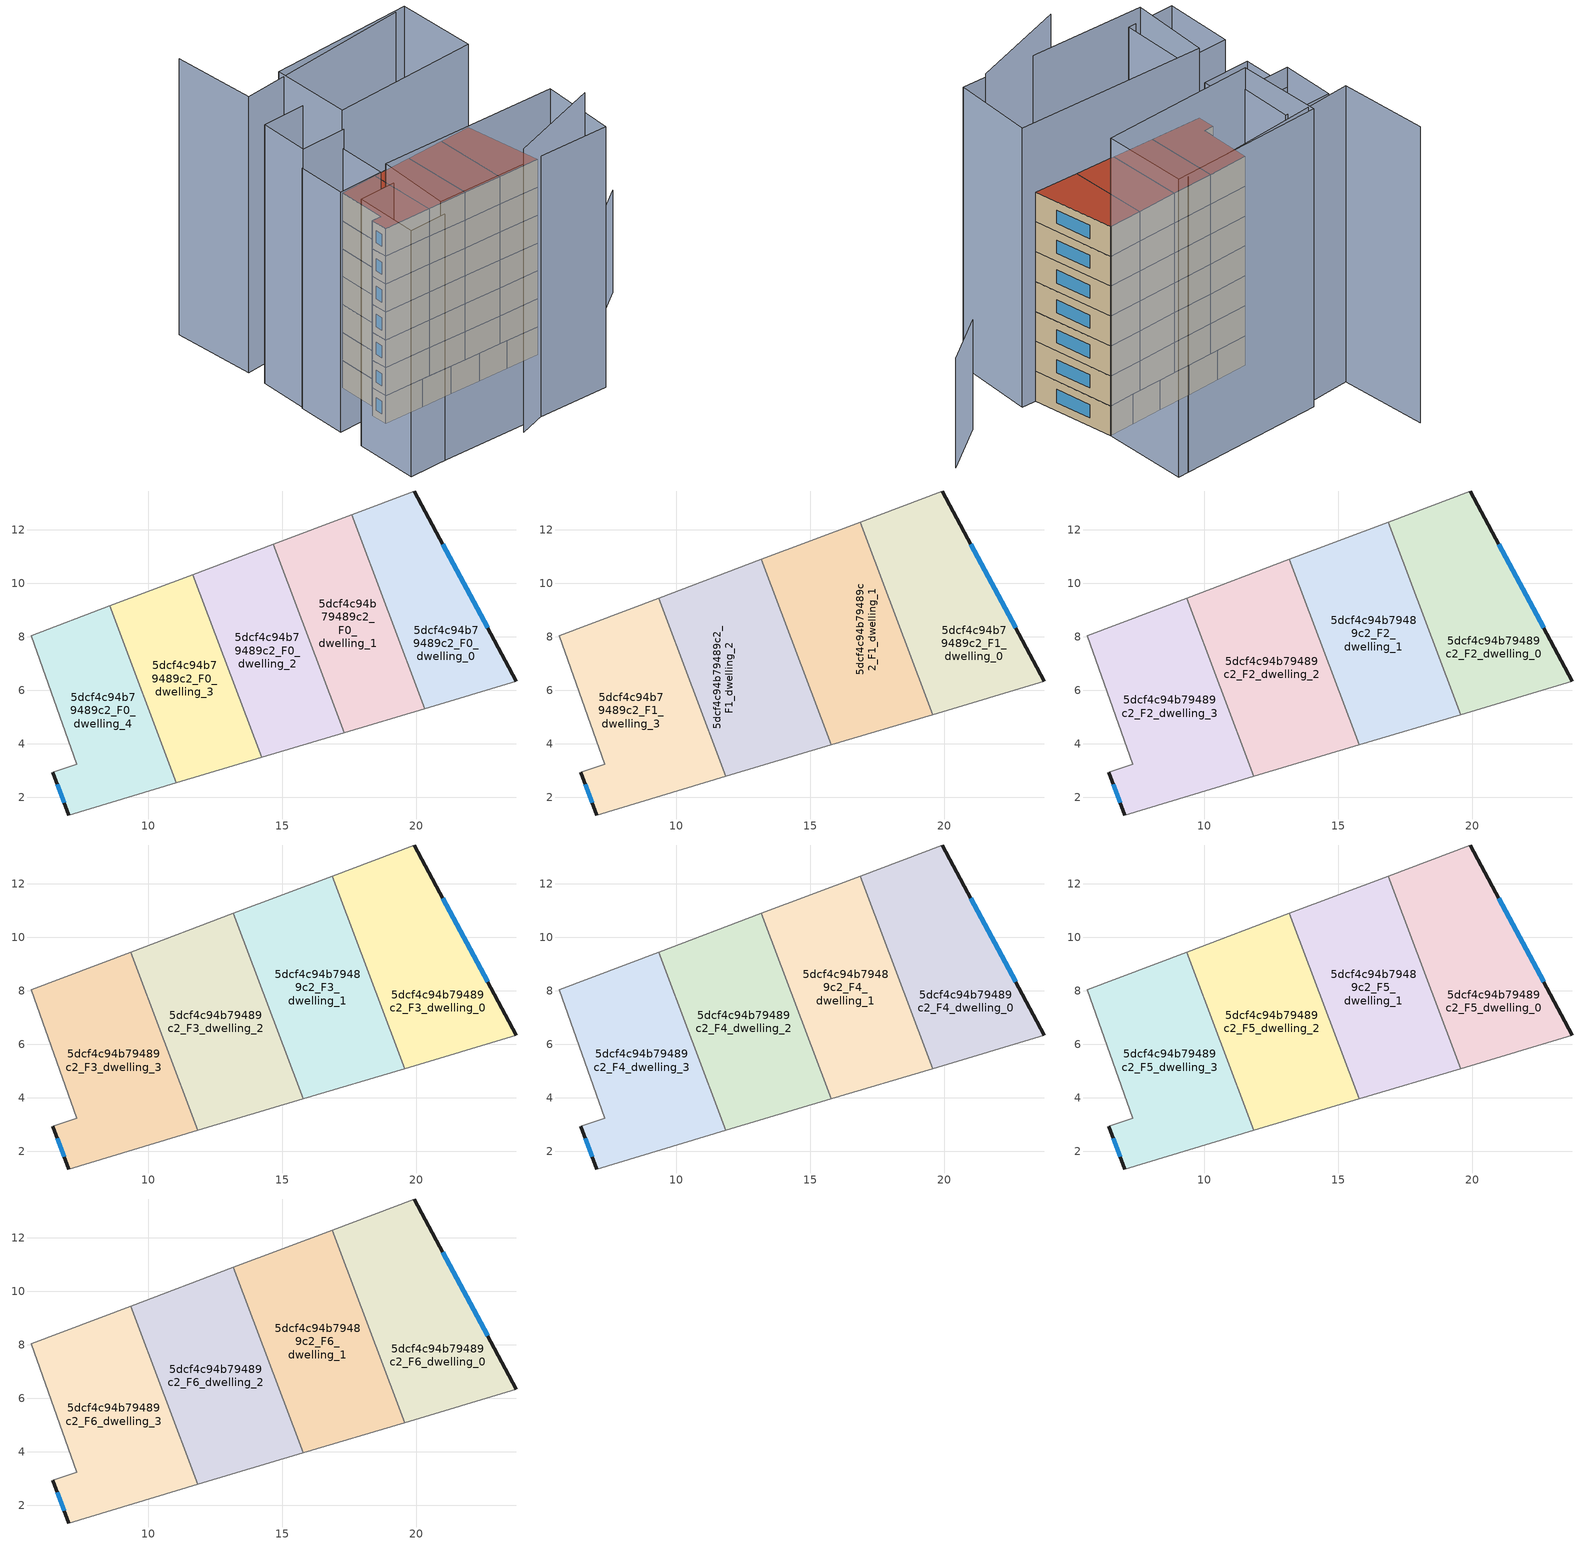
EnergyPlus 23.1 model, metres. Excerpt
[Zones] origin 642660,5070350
5dcf4c94b79489c2_F0_dwelling_0
 floor ground (EU_floor_Construction): 19.94,13.45 23.74,6.34 20.32,5.32 17.59,12.56 z0
 wall outside (EU_wall_Construction): 23.74,6.34 19.94,13.45 z0:3
 wall adiabatic (EU_wall_Construction): 19.94,13.45 17.59,12.56 / 20.32,5.32 23.74,6.34 z0:3
 wall to 5dcf4c94b79489c2_F0_dwelling_1 (EU_wall_Construction): 17.59,12.56 20.32,5.32 z0:3
 window (EU_Window_Construction): 22.67,8.33 21,11.46 z0.84:2.16
5dcf4c94b79489c2_F0_dwelling_1
 floor ground (EU_floor_Construction): 17.59,12.56 20.32,5.32 17.32,4.42 14.67,11.46 z0
 wall adiabatic (EU_wall_Construction): 17.32,4.42 20.32,5.32 / 17.59,12.56 14.67,11.46 z0:3
 wall to 5dcf4c94b79489c2_F0_dwelling_2 (EU_wall_Construction): 14.67,11.46 17.32,4.42 z0:3
5dcf4c94b79489c2_F0_dwelling_2
 floor ground (EU_floor_Construction): 14.67,11.46 17.32,4.42 14.23,3.5 11.66,10.32 z0
 wall adiabatic (EU_wall_Construction): 14.23,3.5 17.32,4.42 / 14.67,11.46 11.66,10.32 z0:3
 wall to 5dcf4c94b79489c2_F0_dwelling_3 (EU_wall_Construction): 11.66,10.32 14.23,3.5 z0:3
5dcf4c94b79489c2_F0_dwelling_3
 floor ground (EU_floor_Construction): 11.66,10.32 14.23,3.5 11.04,2.55 8.55,9.15 z0
 wall adiabatic (EU_wall_Construction): 11.04,2.55 14.23,3.5 / 11.66,10.32 8.55,9.15 z0:3
 wall to 5dcf4c94b79489c2_F0_dwelling_4 (EU_wall_Construction): 8.55,9.15 11.04,2.55 z0:3
5dcf4c94b79489c2_F0_dwelling_4
 floor ground (EU_floor_Construction): 8.55,9.15 11.04,2.55 7.02,1.34 6.42,2.95 7.32,3.25 5.62,8.05 z0
 wall outside (EU_wall_Construction): 6.42,2.95 7.02,1.34 z0:3
 wall adiabatic (EU_wall_Construction): 8.55,9.15 5.62,8.05 7.32,3.25 6.42,2.95 / 7.02,1.34 11.04,2.55 z0:3
 window (EU_Window_Construction): 6.59,2.5 6.86,1.79 z0.84:2.16
5dcf4c94b79489c2_F1_dwelling_0
 floor to 5dcf4c94b79489c2_F0_dwelling_0 (EU_floor_Construction): 19.94,13.45 23.74,6.34 20.32,5.32 17.59,12.56 z3
 floor to 5dcf4c94b79489c2_F0_dwelling_1 (EU_floor_Construction): 17.59,12.56 20.32,5.32 19.57,5.1 16.86,12.29 z3
 wall outside (EU_wall_Construction): 23.74,6.34 19.94,13.45 z3:6
 wall adiabatic (EU_wall_Construction): 19.94,13.45 16.86,12.29 / 19.57,5.1 23.74,6.34 z3:6
 wall to 5dcf4c94b79489c2_F1_dwelling_1 (EU_wall_Construction): 16.86,12.29 19.57,5.1 z3:6
 window (EU_Window_Construction): 22.67,8.33 21,11.46 z3.84:5.16
5dcf4c94b79489c2_F1_dwelling_1
 floor to 5dcf4c94b79489c2_F0_dwelling_1 (EU_floor_Construction): 16.86,12.29 19.57,5.1 17.32,4.42 14.67,11.46 z3
 floor to 5dcf4c94b79489c2_F0_dwelling_2 (EU_floor_Construction): 14.67,11.46 17.32,4.42 15.78,3.96 13.17,10.9 z3
 wall adiabatic (EU_wall_Construction): 15.79,3.96 19.57,5.1 / 16.86,12.29 13.17,10.9 z3:6
 wall to 5dcf4c94b79489c2_F1_dwelling_2 (EU_wall_Construction): 13.17,10.9 15.79,3.96 z3:6
5dcf4c94b79489c2_F1_dwelling_2
 floor to 5dcf4c94b79489c2_F0_dwelling_3 (EU_floor_Construction): 11.66,10.32 14.23,3.5 11.85,2.79 9.34,9.45 z3
 floor to 5dcf4c94b79489c2_F0_dwelling_2 (EU_floor_Construction): 13.17,10.9 15.78,3.96 14.23,3.5 11.66,10.32 z3
 wall adiabatic (EU_wall_Construction): 11.85,2.79 15.79,3.96 / 13.17,10.9 9.34,9.45 z3:6
 wall to 5dcf4c94b79489c2_F1_dwelling_3 (EU_wall_Construction): 9.34,9.45 11.85,2.79 z3:6
5dcf4c94b79489c2_F1_dwelling_3
 floor to 5dcf4c94b79489c2_F0_dwelling_3 (EU_floor_Construction): 9.34,9.45 11.85,2.79 11.04,2.55 8.55,9.15 z3
 floor to 5dcf4c94b79489c2_F0_dwelling_4 (EU_floor_Construction): 8.55,9.15 11.04,2.55 7.02,1.34 6.42,2.95 7.32,3.25 5.62,8.05 z3
 wall outside (EU_wall_Construction): 6.42,2.95 7.02,1.34 z3:6
 wall adiabatic (EU_wall_Construction): 9.34,9.45 5.62,8.05 7.32,3.25 6.42,2.95 / 7.02,1.34 11.85,2.79 z3:6
 window (EU_Window_Construction): 6.59,2.5 6.86,1.79 z3.84:5.16
5dcf4c94b79489c2_F2_dwelling_0
 floor to 5dcf4c94b79489c2_F1_dwelling_0 (EU_floor_Construction): 19.94,13.45 23.74,6.34 19.57,5.1 16.86,12.29 z6
 wall outside (EU_wall_Construction): 23.74,6.34 19.94,13.45 z6:9
 wall adiabatic (EU_wall_Construction): 19.94,13.45 16.86,12.29 / 19.57,5.1 23.74,6.34 z6:9
 wall to 5dcf4c94b79489c2_F2_dwelling_1 (EU_wall_Construction): 16.86,12.29 19.57,5.1 z6:9
 window (EU_Window_Construction): 22.67,8.33 21,11.46 z6.84:8.16
5dcf4c94b79489c2_F2_dwelling_1
 floor to 5dcf4c94b79489c2_F1_dwelling_1 (EU_floor_Construction): 16.86,12.29 19.57,5.1 15.79,3.96 13.17,10.9 z6
 wall adiabatic (EU_wall_Construction): 15.79,3.96 19.57,5.1 / 16.86,12.29 13.17,10.9 z6:9
 wall to 5dcf4c94b79489c2_F2_dwelling_2 (EU_wall_Construction): 13.17,10.9 15.79,3.96 z6:9
5dcf4c94b79489c2_F2_dwelling_2
 floor to 5dcf4c94b79489c2_F1_dwelling_2 (EU_floor_Construction): 13.17,10.9 15.79,3.96 11.85,2.79 9.34,9.45 z6
 wall adiabatic (EU_wall_Construction): 11.85,2.79 15.79,3.96 / 13.17,10.9 9.34,9.45 z6:9
 wall to 5dcf4c94b79489c2_F2_dwelling_3 (EU_wall_Construction): 9.34,9.45 11.85,2.79 z6:9
5dcf4c94b79489c2_F2_dwelling_3
 floor to 5dcf4c94b79489c2_F1_dwelling_3 (EU_floor_Construction): 9.34,9.45 11.85,2.79 7.02,1.34 6.42,2.95 7.32,3.25 5.62,8.05 z6
 wall outside (EU_wall_Construction): 6.42,2.95 7.02,1.34 z6:9
 wall adiabatic (EU_wall_Construction): 9.34,9.45 5.62,8.05 7.32,3.25 6.42,2.95 / 7.02,1.34 11.85,2.79 z6:9
 window (EU_Window_Construction): 6.59,2.5 6.86,1.79 z6.84:8.16
5dcf4c94b79489c2_F3_dwelling_0
 floor to 5dcf4c94b79489c2_F2_dwelling_0 (EU_floor_Construction): 19.94,13.45 23.74,6.34 19.57,5.1 16.86,12.29 z9
 wall outside (EU_wall_Construction): 23.74,6.34 19.94,13.45 z9:12
 wall adiabatic (EU_wall_Construction): 19.94,13.45 16.86,12.29 / 19.57,5.1 23.74,6.34 z9:12
 wall to 5dcf4c94b79489c2_F3_dwelling_1 (EU_wall_Construction): 16.86,12.29 19.57,5.1 z9:12
 window (EU_Window_Construction): 22.67,8.33 21,11.46 z9.84:11.16
5dcf4c94b79489c2_F3_dwelling_1
 floor to 5dcf4c94b79489c2_F2_dwelling_1 (EU_floor_Construction): 16.86,12.29 19.57,5.1 15.79,3.96 13.17,10.9 z9
 wall adiabatic (EU_wall_Construction): 15.79,3.96 19.57,5.1 / 16.86,12.29 13.17,10.9 z9:12
 wall to 5dcf4c94b79489c2_F3_dwelling_2 (EU_wall_Construction): 13.17,10.9 15.79,3.96 z9:12
5dcf4c94b79489c2_F3_dwelling_2
 floor to 5dcf4c94b79489c2_F2_dwelling_2 (EU_floor_Construction): 13.17,10.9 15.79,3.96 11.85,2.79 9.34,9.45 z9
 wall adiabatic (EU_wall_Construction): 11.85,2.79 15.79,3.96 / 13.17,10.9 9.34,9.45 z9:12
 wall to 5dcf4c94b79489c2_F3_dwelling_3 (EU_wall_Construction): 9.34,9.45 11.85,2.79 z9:12
5dcf4c94b79489c2_F3_dwelling_3
 floor to 5dcf4c94b79489c2_F2_dwelling_3 (EU_floor_Construction): 9.34,9.45 11.85,2.79 7.02,1.34 6.42,2.95 7.32,3.25 5.62,8.05 z9
 wall outside (EU_wall_Construction): 6.42,2.95 7.02,1.34 z9:12
 wall adiabatic (EU_wall_Construction): 9.34,9.45 5.62,8.05 7.32,3.25 6.42,2.95 / 7.02,1.34 11.85,2.79 z9:12
 window (EU_Window_Construction): 6.59,2.5 6.86,1.79 z9.84:11.16
5dcf4c94b79489c2_F4_dwelling_0
 floor to 5dcf4c94b79489c2_F3_dwelling_0 (EU_floor_Construction): 19.94,13.45 23.74,6.34 19.57,5.1 16.86,12.29 z12
 wall outside (EU_wall_Construction): 23.74,6.34 19.94,13.45 z12:15
 wall adiabatic (EU_wall_Construction): 19.94,13.45 16.86,12.29 / 19.57,5.1 23.74,6.34 z12:15
 wall to 5dcf4c94b79489c2_F4_dwelling_1 (EU_wall_Construction): 16.86,12.29 19.57,5.1 z12:15
 window (EU_Window_Construction): 22.67,8.33 21,11.46 z12.84:14.16
5dcf4c94b79489c2_F4_dwelling_1
 floor to 5dcf4c94b79489c2_F3_dwelling_1 (EU_floor_Construction): 16.86,12.29 19.57,5.1 15.79,3.96 13.17,10.9 z12
 wall adiabatic (EU_wall_Construction): 15.79,3.96 19.57,5.1 / 16.86,12.29 13.17,10.9 z12:15
 wall to 5dcf4c94b79489c2_F4_dwelling_2 (EU_wall_Construction): 13.17,10.9 15.79,3.96 z12:15
5dcf4c94b79489c2_F4_dwelling_2
 floor to 5dcf4c94b79489c2_F3_dwelling_2 (EU_floor_Construction): 13.17,10.9 15.79,3.96 11.85,2.79 9.34,9.45 z12
 wall adiabatic (EU_wall_Construction): 11.85,2.79 15.79,3.96 / 13.17,10.9 9.34,9.45 z12:15
 wall to 5dcf4c94b79489c2_F4_dwelling_3 (EU_wall_Construction): 9.34,9.45 11.85,2.79 z12:15
5dcf4c94b79489c2_F4_dwelling_3
 floor to 5dcf4c94b79489c2_F3_dwelling_3 (EU_floor_Construction): 9.34,9.45 11.85,2.79 7.02,1.34 6.42,2.95 7.32,3.25 5.62,8.05 z12
 wall outside (EU_wall_Construction): 6.42,2.95 7.02,1.34 z12:15
 wall adiabatic (EU_wall_Construction): 9.34,9.45 5.62,8.05 7.32,3.25 6.42,2.95 / 7.02,1.34 11.85,2.79 z12:15
 window (EU_Window_Construction): 6.59,2.5 6.86,1.79 z12.84:14.16
5dcf4c94b79489c2_F5_dwelling_0
 floor to 5dcf4c94b79489c2_F4_dwelling_0 (EU_floor_Construction): 19.94,13.45 23.74,6.34 19.57,5.1 16.86,12.29 z15
 wall outside (EU_wall_Construction): 23.74,6.34 19.94,13.45 z15:18
 wall adiabatic (EU_wall_Construction): 19.94,13.45 16.86,12.29 / 19.57,5.1 23.74,6.34 z15:18
 wall to 5dcf4c94b79489c2_F5_dwelling_1 (EU_wall_Construction): 16.86,12.29 19.57,5.1 z15:18
 window (EU_Window_Construction): 22.67,8.33 21,11.46 z15.84:17.16
5dcf4c94b79489c2_F5_dwelling_1
 floor to 5dcf4c94b79489c2_F4_dwelling_1 (EU_floor_Construction): 16.86,12.29 19.57,5.1 15.79,3.96 13.17,10.9 z15
 wall adiabatic (EU_wall_Construction): 15.79,3.96 19.57,5.1 / 16.86,12.29 13.17,10.9 z15:18
 wall to 5dcf4c94b79489c2_F5_dwelling_2 (EU_wall_Construction): 13.17,10.9 15.79,3.96 z15:18
5dcf4c94b79489c2_F5_dwelling_2
 floor to 5dcf4c94b79489c2_F4_dwelling_2 (EU_floor_Construction): 13.17,10.9 15.79,3.96 11.85,2.79 9.34,9.45 z15
 wall adiabatic (EU_wall_Construction): 11.85,2.79 15.79,3.96 / 13.17,10.9 9.34,9.45 z15:18
 wall to 5dcf4c94b79489c2_F5_dwelling_3 (EU_wall_Construction): 9.34,9.45 11.85,2.79 z15:18
5dcf4c94b79489c2_F5_dwelling_3
 floor to 5dcf4c94b79489c2_F4_dwelling_3 (EU_floor_Construction): 9.34,9.45 11.85,2.79 7.02,1.34 6.42,2.95 7.32,3.25 5.62,8.05 z15
 wall outside (EU_wall_Construction): 6.42,2.95 7.02,1.34 z15:18
 wall adiabatic (EU_wall_Construction): 9.34,9.45 5.62,8.05 7.32,3.25 6.42,2.95 / 7.02,1.34 11.85,2.79 z15:18
 window (EU_Window_Construction): 6.59,2.5 6.86,1.79 z15.84:17.16
5dcf4c94b79489c2_F6_dwelling_0
 floor to 5dcf4c94b79489c2_F5_dwelling_0 (EU_floor_Construction): 19.94,13.45 23.74,6.34 19.57,5.1 16.86,12.29 z18
 wall outside (EU_wall_Construction): 23.74,6.34 19.94,13.45 z18:21
 wall adiabatic (EU_wall_Construction): 19.94,13.45 16.86,12.29 / 19.57,5.1 23.74,6.34 z18:21
 wall to 5dcf4c94b79489c2_F6_dwelling_1 (EU_wall_Construction): 16.86,12.29 19.57,5.1 z18:21
 window (EU_Window_Construction): 22.67,8.33 21,11.46 z18.84:20.16
 roof outside (EU_roof_Construction): 23.74,6.34 19.94,13.45 16.86,12.29 19.57,5.1 z21
5dcf4c94b79489c2_F6_dwelling_1
 floor to 5dcf4c94b79489c2_F5_dwelling_1 (EU_floor_Construction): 16.86,12.29 19.57,5.1 15.79,3.96 13.17,10.9 z18
 wall adiabatic (EU_wall_Construction): 15.79,3.96 19.57,5.1 / 16.86,12.29 13.17,10.9 z18:21
 wall to 5dcf4c94b79489c2_F6_dwelling_2 (EU_wall_Construction): 13.17,10.9 15.79,3.96 z18:21
 roof outside (EU_roof_Construction): 19.57,5.1 16.86,12.29 13.17,10.9 15.79,3.96 z21
5dcf4c94b79489c2_F6_dwelling_2
 floor to 5dcf4c94b79489c2_F5_dwelling_2 (EU_floor_Construction): 13.17,10.9 15.79,3.96 11.85,2.79 9.34,9.45 z18
 wall adiabatic (EU_wall_Construction): 11.85,2.79 15.79,3.96 / 13.17,10.9 9.34,9.45 z18:21
 wall to 5dcf4c94b79489c2_F6_dwelling_3 (EU_wall_Construction): 9.34,9.45 11.85,2.79 z18:21
 roof outside (EU_roof_Construction): 15.79,3.96 13.17,10.9 9.34,9.45 11.85,2.79 z21
5dcf4c94b79489c2_F6_dwelling_3
 floor to 5dcf4c94b79489c2_F5_dwelling_3 (EU_floor_Construction): 9.34,9.45 11.85,2.79 7.02,1.34 6.42,2.95 7.32,3.25 5.62,8.05 z18
 wall outside (EU_wall_Construction): 6.42,2.95 7.02,1.34 z18:21
 wall adiabatic (EU_wall_Construction): 9.34,9.45 5.62,8.05 7.32,3.25 6.42,2.95 / 7.02,1.34 11.85,2.79 z18:21
 window (EU_Window_Construction): 6.59,2.5 6.86,1.79 z18.84:20.16
 roof outside (EU_roof_Construction): 11.85,2.79 9.34,9.45 5.62,8.05 7.32,3.25 6.42,2.95 7.02,1.34 z21
shading: 8.22,0.52 10.42,-5.76 / 10.42,-5.76 5.92,-7.34 / 5.92,-7.34 3.72,-1.06 / 3.72,-1.06 8.22,0.52 z0:26.5; 7.02,1.34 25.12,6.76 / 25.12,6.76 27.36,-0.73 / 27.36,-0.73 9.27,-6.15 / 9.27,-6.15 7.02,1.34 z0:28; 5.63,8.05 7.33,3.24 / 7.33,3.24 2.82,1.65 / 2.82,1.65 1.12,6.46 / 1.12,6.46 5.63,8.05 z0:25.8; 1.22,6.45 -0.49,11.38 / -0.49,11.38 4.03,12.95 / 4.03,12.95 5.74,8.02 / 5.74,8.02 1.22,6.45 z0:27.8; 17.92,-4.55 26.28,1.55 z0:30.5; 30.2,8.2 33.65,12.94 z0:11; 19.94,13.45 5.63,8.05 / 5.63,8.05 2.69,15.82 / 2.69,15.82 17.01,21.22 / 17.01,21.22 19.94,13.45 z0:29.9; 16.04,20.86 -1.18,13.46 / -1.18,13.46 -4.59,21.4 z0:29.7
[Building]
EU S2 Campaign: North Axis=0; Terrain=City; Solar Distribution=FullExterior
[Site:Location]
Lyon-Bron: Latitude=45.75; Longitude=5; Time Zone=1; Elevation=198
[SizingPeriod:WeatherFileDays]
AnnualSizingPeriod: Begin Month=1; Begin Day of Month=1; End Month=12; End Day of Month=31; Day of Week for Start Day=Monday; Use Weather File Daylight Saving Period=No; Use Weather File Rain and Snow Indicators=No
[MATERIAL]
EU_InternalMass_Material: Roughness=MediumRough; Thickness=0.1; Conductivity=1; Density=1800; Specific Heat=900; Thermal Absorptance=0.9; Solar Absorptance=0.7; Visible Absorptance=0.7
[MATERIAL:NOMASS] Roughness=MediumRough; Thermal Absorptance=0.9; Solar Absorptance=0.7; Visible Absorptance=0.7
Name | Thermal Resistance
EU_wall_NoMass | 0.776494
EU_roof_NoMass | 0.486893
EU_floor_NoMass | 0.421597
[WINDOWMATERIAL:SIMPLEGLAZINGSYSTEM]
EU_Window_SimpleGlazing: UFactor=4.24961; Solar Heat Gain Coefficient=0.83; Visible Transmittance=0.83
[CONSTRUCTION]
EU_wall_Construction: EU_wall_NoMass
EU_roof_Construction: EU_roof_NoMass
EU_floor_Construction: EU_floor_NoMass
EU_InternalMass_Construction: EU_InternalMass_Material
EU_Window_Construction: EU_Window_SimpleGlazing
[ZONE] Type=1; Multiplier=1; Ceiling Height=autocalculate; Floor Area=autocalculate; Part of Total Floor Area=Yes
Name | Volume
5dcf4c94b79489c2_F0_dwelling_0; 5dcf4c94b79489c2_F0_dwelling_1 | 71.4675
5dcf4c94b79489c2_F1_dwelling_0; 5dcf4c94b79489c2_F2_dwelling_0; 5dcf4c94b79489c2_F3_dwelling_0; 5dcf4c94b79489c2_F4_dwelling_0; 5dcf4c94b79489c2_F5_dwelling_0; 5dcf4c94b79489c2_F6_dwelling_0 | 89.332
5dcf4c94b79489c2_F1_dwelling_1; 5dcf4c94b79489c2_F2_dwelling_1; 5dcf4c94b79489c2_F3_dwelling_1; 5dcf4c94b79489c2_F4_dwelling_1; 5dcf4c94b79489c2_F5_dwelling_1; 5dcf4c94b79489c2_F6_dwelling_1 | 89.3291
5dcf4c94b79489c2_F0_dwelling_2 | 71.4602
5dcf4c94b79489c2_F1_dwelling_2; 5dcf4c94b79489c2_F2_dwelling_2; 5dcf4c94b79489c2_F3_dwelling_2; 5dcf4c94b79489c2_F4_dwelling_2; 5dcf4c94b79489c2_F5_dwelling_2; 5dcf4c94b79489c2_F6_dwelling_2 | 89.3262
5dcf4c94b79489c2_F0_dwelling_3 | 71.4617
5dcf4c94b79489c2_F1_dwelling_3; 5dcf4c94b79489c2_F2_dwelling_3; 5dcf4c94b79489c2_F3_dwelling_3; 5dcf4c94b79489c2_F4_dwelling_3; 5dcf4c94b79489c2_F5_dwelling_3; 5dcf4c94b79489c2_F6_dwelling_3 | 89.3394
5dcf4c94b79489c2_F0_dwelling_4 | 71.4624
[INTERNALMASS] Construction=EU_InternalMass_Construction
Name | Zone or ZoneList | Surface Area
5dcf4c94b79489c2_F0_dwelling_0_EU_InternalMass | 5dcf4c94b79489c2_F0_dwelling_0 | 23.8222
5dcf4c94b79489c2_F0_dwelling_1_EU_InternalMass | 5dcf4c94b79489c2_F0_dwelling_1 | 23.8226
5dcf4c94b79489c2_F0_dwelling_2_EU_InternalMass | 5dcf4c94b79489c2_F0_dwelling_2 | 23.82
5dcf4c94b79489c2_F0_dwelling_3_EU_InternalMass | 5dcf4c94b79489c2_F0_dwelling_3 | 23.8203
5dcf4c94b79489c2_F0_dwelling_4_EU_InternalMass | 5dcf4c94b79489c2_F0_dwelling_4 | 23.8207
5dcf4c94b79489c2_F1_dwelling_0_EU_InternalMass | 5dcf4c94b79489c2_F1_dwelling_0 | 29.7774
5dcf4c94b79489c2_F1_dwelling_1_EU_InternalMass | 5dcf4c94b79489c2_F1_dwelling_1 | 29.7763
5dcf4c94b79489c2_F1_dwelling_2_EU_InternalMass | 5dcf4c94b79489c2_F1_dwelling_2 | 29.7751
5dcf4c94b79489c2_F1_dwelling_3_EU_InternalMass | 5dcf4c94b79489c2_F1_dwelling_3 | 29.7797
5dcf4c94b79489c2_F2_dwelling_0_EU_InternalMass | 5dcf4c94b79489c2_F2_dwelling_0 | 29.7774
5dcf4c94b79489c2_F2_dwelling_1_EU_InternalMass | 5dcf4c94b79489c2_F2_dwelling_1 | 29.7763
5dcf4c94b79489c2_F2_dwelling_2_EU_InternalMass | 5dcf4c94b79489c2_F2_dwelling_2 | 29.7751
5dcf4c94b79489c2_F2_dwelling_3_EU_InternalMass | 5dcf4c94b79489c2_F2_dwelling_3 | 29.7797
5dcf4c94b79489c2_F3_dwelling_0_EU_InternalMass | 5dcf4c94b79489c2_F3_dwelling_0 | 29.7774
5dcf4c94b79489c2_F3_dwelling_1_EU_InternalMass | 5dcf4c94b79489c2_F3_dwelling_1 | 29.7763
5dcf4c94b79489c2_F3_dwelling_2_EU_InternalMass | 5dcf4c94b79489c2_F3_dwelling_2 | 29.7751
5dcf4c94b79489c2_F3_dwelling_3_EU_InternalMass | 5dcf4c94b79489c2_F3_dwelling_3 | 29.7797
5dcf4c94b79489c2_F4_dwelling_0_EU_InternalMass | 5dcf4c94b79489c2_F4_dwelling_0 | 29.7774
5dcf4c94b79489c2_F4_dwelling_1_EU_InternalMass | 5dcf4c94b79489c2_F4_dwelling_1 | 29.7763
5dcf4c94b79489c2_F4_dwelling_2_EU_InternalMass | 5dcf4c94b79489c2_F4_dwelling_2 | 29.7751
5dcf4c94b79489c2_F4_dwelling_3_EU_InternalMass | 5dcf4c94b79489c2_F4_dwelling_3 | 29.7797
5dcf4c94b79489c2_F5_dwelling_0_EU_InternalMass | 5dcf4c94b79489c2_F5_dwelling_0 | 29.7774
5dcf4c94b79489c2_F5_dwelling_1_EU_InternalMass | 5dcf4c94b79489c2_F5_dwelling_1 | 29.7763
5dcf4c94b79489c2_F5_dwelling_2_EU_InternalMass | 5dcf4c94b79489c2_F5_dwelling_2 | 29.7751
5dcf4c94b79489c2_F5_dwelling_3_EU_InternalMass | 5dcf4c94b79489c2_F5_dwelling_3 | 29.7797
5dcf4c94b79489c2_F6_dwelling_0_EU_InternalMass | 5dcf4c94b79489c2_F6_dwelling_0 | 29.7774
5dcf4c94b79489c2_F6_dwelling_1_EU_InternalMass | 5dcf4c94b79489c2_F6_dwelling_1 | 29.7763
5dcf4c94b79489c2_F6_dwelling_2_EU_InternalMass | 5dcf4c94b79489c2_F6_dwelling_2 | 29.7751
5dcf4c94b79489c2_F6_dwelling_3_EU_InternalMass | 5dcf4c94b79489c2_F6_dwelling_3 | 29.7797
[OTHEREQUIPMENT] Fuel Type=Electricity; Design Level Calculation Method=Watts/Area; Power per Zone Floor Area=1; Fraction Latent=0; Fraction Radiant=0; Fraction Lost=0; Carbon Dioxide Generation Rate=0; EndUse Subcategory=EU_Step8_InternalGains
Name | Zone or ZoneList or Space or SpaceList | Schedule
EU_Step8_InternalGain_5dcf4c94b79489c2_F0_dwelling_0_f000 | 5dcf4c94b79489c2_F0_dwelling_0 | EU_Step8_GainSchedule_5dcf4c94b79489c2_F0_dwelling_0_f000
EU_Step8_InternalGain_5dcf4c94b79489c2_F0_dwelling_1_f000 | 5dcf4c94b79489c2_F0_dwelling_1 | EU_Step8_GainSchedule_5dcf4c94b79489c2_F0_dwelling_1_f000
EU_Step8_InternalGain_5dcf4c94b79489c2_F0_dwelling_2_f000 | 5dcf4c94b79489c2_F0_dwelling_2 | EU_Step8_GainSchedule_5dcf4c94b79489c2_F0_dwelling_2_f000
EU_Step8_InternalGain_5dcf4c94b79489c2_F0_dwelling_3_f000 | 5dcf4c94b79489c2_F0_dwelling_3 | EU_Step8_GainSchedule_5dcf4c94b79489c2_F0_dwelling_3_f000
EU_Step8_InternalGain_5dcf4c94b79489c2_F0_dwelling_4_f000 | 5dcf4c94b79489c2_F0_dwelling_4 | EU_Step8_GainSchedule_5dcf4c94b79489c2_F0_dwelling_4_f000
EU_Step8_InternalGain_5dcf4c94b79489c2_F1_dwelling_0_f000 | 5dcf4c94b79489c2_F1_dwelling_0 | EU_Step8_GainSchedule_5dcf4c94b79489c2_F1_dwelling_0_f000
EU_Step8_InternalGain_5dcf4c94b79489c2_F1_dwelling_1_f000 | 5dcf4c94b79489c2_F1_dwelling_1 | EU_Step8_GainSchedule_5dcf4c94b79489c2_F1_dwelling_1_f000
EU_Step8_InternalGain_5dcf4c94b79489c2_F1_dwelling_2_f000 | 5dcf4c94b79489c2_F1_dwelling_2 | EU_Step8_GainSchedule_5dcf4c94b79489c2_F1_dwelling_2_f000
EU_Step8_InternalGain_5dcf4c94b79489c2_F1_dwelling_3_f000 | 5dcf4c94b79489c2_F1_dwelling_3 | EU_Step8_GainSchedule_5dcf4c94b79489c2_F1_dwelling_3_f000
EU_Step8_InternalGain_5dcf4c94b79489c2_F2_dwelling_0_f000 | 5dcf4c94b79489c2_F2_dwelling_0 | EU_Step8_GainSchedule_5dcf4c94b79489c2_F2_dwelling_0_f000
EU_Step8_InternalGain_5dcf4c94b79489c2_F2_dwelling_1_f000 | 5dcf4c94b79489c2_F2_dwelling_1 | EU_Step8_GainSchedule_5dcf4c94b79489c2_F2_dwelling_1_f000
EU_Step8_InternalGain_5dcf4c94b79489c2_F2_dwelling_2_f000 | 5dcf4c94b79489c2_F2_dwelling_2 | EU_Step8_GainSchedule_5dcf4c94b79489c2_F2_dwelling_2_f000
EU_Step8_InternalGain_5dcf4c94b79489c2_F2_dwelling_3_f000 | 5dcf4c94b79489c2_F2_dwelling_3 | EU_Step8_GainSchedule_5dcf4c94b79489c2_F2_dwelling_3_f000
EU_Step8_InternalGain_5dcf4c94b79489c2_F3_dwelling_0_f000 | 5dcf4c94b79489c2_F3_dwelling_0 | EU_Step8_GainSchedule_5dcf4c94b79489c2_F3_dwelling_0_f000
EU_Step8_InternalGain_5dcf4c94b79489c2_F3_dwelling_1_f000 | 5dcf4c94b79489c2_F3_dwelling_1 | EU_Step8_GainSchedule_5dcf4c94b79489c2_F3_dwelling_1_f000
EU_Step8_InternalGain_5dcf4c94b79489c2_F3_dwelling_2_f000 | 5dcf4c94b79489c2_F3_dwelling_2 | EU_Step8_GainSchedule_5dcf4c94b79489c2_F3_dwelling_2_f000
EU_Step8_InternalGain_5dcf4c94b79489c2_F3_dwelling_3_f000 | 5dcf4c94b79489c2_F3_dwelling_3 | EU_Step8_GainSchedule_5dcf4c94b79489c2_F3_dwelling_3_f000
EU_Step8_InternalGain_5dcf4c94b79489c2_F4_dwelling_0_f000 | 5dcf4c94b79489c2_F4_dwelling_0 | EU_Step8_GainSchedule_5dcf4c94b79489c2_F4_dwelling_0_f000
EU_Step8_InternalGain_5dcf4c94b79489c2_F4_dwelling_1_f000 | 5dcf4c94b79489c2_F4_dwelling_1 | EU_Step8_GainSchedule_5dcf4c94b79489c2_F4_dwelling_1_f000
EU_Step8_InternalGain_5dcf4c94b79489c2_F4_dwelling_2_f000 | 5dcf4c94b79489c2_F4_dwelling_2 | EU_Step8_GainSchedule_5dcf4c94b79489c2_F4_dwelling_2_f000
EU_Step8_InternalGain_5dcf4c94b79489c2_F4_dwelling_3_f000 | 5dcf4c94b79489c2_F4_dwelling_3 | EU_Step8_GainSchedule_5dcf4c94b79489c2_F4_dwelling_3_f000
EU_Step8_InternalGain_5dcf4c94b79489c2_F5_dwelling_0_f000 | 5dcf4c94b79489c2_F5_dwelling_0 | EU_Step8_GainSchedule_5dcf4c94b79489c2_F5_dwelling_0_f000
EU_Step8_InternalGain_5dcf4c94b79489c2_F5_dwelling_1_f000 | 5dcf4c94b79489c2_F5_dwelling_1 | EU_Step8_GainSchedule_5dcf4c94b79489c2_F5_dwelling_1_f000
EU_Step8_InternalGain_5dcf4c94b79489c2_F5_dwelling_2_f000 | 5dcf4c94b79489c2_F5_dwelling_2 | EU_Step8_GainSchedule_5dcf4c94b79489c2_F5_dwelling_2_f000
EU_Step8_InternalGain_5dcf4c94b79489c2_F5_dwelling_3_f000 | 5dcf4c94b79489c2_F5_dwelling_3 | EU_Step8_GainSchedule_5dcf4c94b79489c2_F5_dwelling_3_f000
EU_Step8_InternalGain_5dcf4c94b79489c2_F6_dwelling_0_f000 | 5dcf4c94b79489c2_F6_dwelling_0 | EU_Step8_GainSchedule_5dcf4c94b79489c2_F6_dwelling_0_f000
EU_Step8_InternalGain_5dcf4c94b79489c2_F6_dwelling_1_f000 | 5dcf4c94b79489c2_F6_dwelling_1 | EU_Step8_GainSchedule_5dcf4c94b79489c2_F6_dwelling_1_f000
EU_Step8_InternalGain_5dcf4c94b79489c2_F6_dwelling_2_f000 | 5dcf4c94b79489c2_F6_dwelling_2 | EU_Step8_GainSchedule_5dcf4c94b79489c2_F6_dwelling_2_f000
EU_Step8_InternalGain_5dcf4c94b79489c2_F6_dwelling_3_f000 | 5dcf4c94b79489c2_F6_dwelling_3 | EU_Step8_GainSchedule_5dcf4c94b79489c2_F6_dwelling_3_f000
[ZONEVENTILATION:DESIGNFLOWRATE] Schedule=EU_AlwaysOn; Design Flow Rate Calculation Method=AirChanges/Hour; Air Changes per Hour=0.693814; Ventilation Type=Natural; Fan Pressure Rise=0; Fan Total Efficiency=1; Constant Term Coefficient=1; Temperature Term Coefficient=0; Velocity Term Coefficient=0; Velocity Squared Term Coefficient=0; Minimum Indoor Temperature=-100; Maximum Indoor Temperature=100; Delta Temperature=-100; Minimum Outdoor Temperature=-100; Maximum Outdoor Temperature=100; Maximum Wind Speed=40
Name | Zone or ZoneList or Space or SpaceList
EU_ConstantAir_5dcf4c94b79489c2_F0_dwelling_0 | 5dcf4c94b79489c2_F0_dwelling_0
EU_ConstantAir_5dcf4c94b79489c2_F0_dwelling_1 | 5dcf4c94b79489c2_F0_dwelling_1
EU_ConstantAir_5dcf4c94b79489c2_F0_dwelling_2 | 5dcf4c94b79489c2_F0_dwelling_2
EU_ConstantAir_5dcf4c94b79489c2_F0_dwelling_3 | 5dcf4c94b79489c2_F0_dwelling_3
EU_ConstantAir_5dcf4c94b79489c2_F0_dwelling_4 | 5dcf4c94b79489c2_F0_dwelling_4
EU_ConstantAir_5dcf4c94b79489c2_F1_dwelling_0 | 5dcf4c94b79489c2_F1_dwelling_0
EU_ConstantAir_5dcf4c94b79489c2_F1_dwelling_1 | 5dcf4c94b79489c2_F1_dwelling_1
EU_ConstantAir_5dcf4c94b79489c2_F1_dwelling_2 | 5dcf4c94b79489c2_F1_dwelling_2
EU_ConstantAir_5dcf4c94b79489c2_F1_dwelling_3 | 5dcf4c94b79489c2_F1_dwelling_3
EU_ConstantAir_5dcf4c94b79489c2_F2_dwelling_0 | 5dcf4c94b79489c2_F2_dwelling_0
EU_ConstantAir_5dcf4c94b79489c2_F2_dwelling_1 | 5dcf4c94b79489c2_F2_dwelling_1
EU_ConstantAir_5dcf4c94b79489c2_F2_dwelling_2 | 5dcf4c94b79489c2_F2_dwelling_2
EU_ConstantAir_5dcf4c94b79489c2_F2_dwelling_3 | 5dcf4c94b79489c2_F2_dwelling_3
EU_ConstantAir_5dcf4c94b79489c2_F3_dwelling_0 | 5dcf4c94b79489c2_F3_dwelling_0
EU_ConstantAir_5dcf4c94b79489c2_F3_dwelling_1 | 5dcf4c94b79489c2_F3_dwelling_1
EU_ConstantAir_5dcf4c94b79489c2_F3_dwelling_2 | 5dcf4c94b79489c2_F3_dwelling_2
EU_ConstantAir_5dcf4c94b79489c2_F3_dwelling_3 | 5dcf4c94b79489c2_F3_dwelling_3
EU_ConstantAir_5dcf4c94b79489c2_F4_dwelling_0 | 5dcf4c94b79489c2_F4_dwelling_0
EU_ConstantAir_5dcf4c94b79489c2_F4_dwelling_1 | 5dcf4c94b79489c2_F4_dwelling_1
EU_ConstantAir_5dcf4c94b79489c2_F4_dwelling_2 | 5dcf4c94b79489c2_F4_dwelling_2
EU_ConstantAir_5dcf4c94b79489c2_F4_dwelling_3 | 5dcf4c94b79489c2_F4_dwelling_3
EU_ConstantAir_5dcf4c94b79489c2_F5_dwelling_0 | 5dcf4c94b79489c2_F5_dwelling_0
EU_ConstantAir_5dcf4c94b79489c2_F5_dwelling_1 | 5dcf4c94b79489c2_F5_dwelling_1
EU_ConstantAir_5dcf4c94b79489c2_F5_dwelling_2 | 5dcf4c94b79489c2_F5_dwelling_2
EU_ConstantAir_5dcf4c94b79489c2_F5_dwelling_3 | 5dcf4c94b79489c2_F5_dwelling_3
EU_ConstantAir_5dcf4c94b79489c2_F6_dwelling_0 | 5dcf4c94b79489c2_F6_dwelling_0
EU_ConstantAir_5dcf4c94b79489c2_F6_dwelling_1 | 5dcf4c94b79489c2_F6_dwelling_1
EU_ConstantAir_5dcf4c94b79489c2_F6_dwelling_2 | 5dcf4c94b79489c2_F6_dwelling_2
EU_ConstantAir_5dcf4c94b79489c2_F6_dwelling_3 | 5dcf4c94b79489c2_F6_dwelling_3
[HVACTEMPLATE:THERMOSTAT] Constant Heating Setpoint=20; Constant Cooling Setpoint=50
EU_HeatOnly_5dcf4c94b79489c2_F0_dwelling_0; EU_HeatOnly_5dcf4c94b79489c2_F0_dwelling_1; EU_HeatOnly_5dcf4c94b79489c2_F0_dwelling_2; EU_HeatOnly_5dcf4c94b79489c2_F0_dwelling_3; EU_HeatOnly_5dcf4c94b79489c2_F0_dwelling_4; EU_HeatOnly_5dcf4c94b79489c2_F1_dwelling_0; EU_HeatOnly_5dcf4c94b79489c2_F1_dwelling_1; EU_HeatOnly_5dcf4c94b79489c2_F1_dwelling_2; EU_HeatOnly_5dcf4c94b79489c2_F1_dwelling_3; EU_HeatOnly_5dcf4c94b79489c2_F2_dwelling_0; EU_HeatOnly_5dcf4c94b79489c2_F2_dwelling_1; EU_HeatOnly_5dcf4c94b79489c2_F2_dwelling_2; EU_HeatOnly_5dcf4c94b79489c2_F2_dwelling_3; EU_HeatOnly_5dcf4c94b79489c2_F3_dwelling_0; EU_HeatOnly_5dcf4c94b79489c2_F3_dwelling_1; EU_HeatOnly_5dcf4c94b79489c2_F3_dwelling_2; EU_HeatOnly_5dcf4c94b79489c2_F3_dwelling_3; EU_HeatOnly_5dcf4c94b79489c2_F4_dwelling_0; EU_HeatOnly_5dcf4c94b79489c2_F4_dwelling_1; EU_HeatOnly_5dcf4c94b79489c2_F4_dwelling_2; EU_HeatOnly_5dcf4c94b79489c2_F4_dwelling_3; EU_HeatOnly_5dcf4c94b79489c2_F5_dwelling_0; EU_HeatOnly_5dcf4c94b79489c2_F5_dwelling_1; EU_HeatOnly_5dcf4c94b79489c2_F5_dwelling_2; EU_HeatOnly_5dcf4c94b79489c2_F5_dwelling_3; EU_HeatOnly_5dcf4c94b79489c2_F6_dwelling_0; EU_HeatOnly_5dcf4c94b79489c2_F6_dwelling_1; EU_HeatOnly_5dcf4c94b79489c2_F6_dwelling_2; EU_HeatOnly_5dcf4c94b79489c2_F6_dwelling_3
[HVACTEMPLATE:ZONE:IDEALLOADSAIRSYSTEM] System Availability Schedule=EU_AlwaysOn; Maximum Heating Supply Air Temperature=50; Minimum Cooling Supply Air Temperature=13; Maximum Heating Supply Air Humidity Ratio=0.0156; Minimum Cooling Supply Air Humidity Ratio=0.0077; Heating Limit=NoLimit; Cooling Limit=NoLimit; Heating Availability Schedule=EU_AlwaysOn; Cooling Availability Schedule=EU_CoolingOff; Dehumidification Control Type=ConstantSensibleHeatRatio; Cooling Sensible Heat Ratio=0.7; Dehumidification Setpoint=60; Humidification Control Type=None; Humidification Setpoint=30; Outdoor Air Method=None; Outdoor Air Flow Rate per Person=0.00944; Outdoor Air Flow Rate per Zone Floor Area=0; Outdoor Air Flow Rate per Zone=0; Demand Controlled Ventilation Type=None; Outdoor Air Economizer Type=NoEconomizer; Heat Recovery Type=None; Sensible Heat Recovery Effectiveness=0.7; Latent Heat Recovery Effectiveness=0.65
Name | Template Thermostat
5dcf4c94b79489c2_F0_dwelling_0 | EU_HeatOnly_5dcf4c94b79489c2_F0_dwelling_0
5dcf4c94b79489c2_F0_dwelling_1 | EU_HeatOnly_5dcf4c94b79489c2_F0_dwelling_1
5dcf4c94b79489c2_F0_dwelling_2 | EU_HeatOnly_5dcf4c94b79489c2_F0_dwelling_2
5dcf4c94b79489c2_F0_dwelling_3 | EU_HeatOnly_5dcf4c94b79489c2_F0_dwelling_3
5dcf4c94b79489c2_F0_dwelling_4 | EU_HeatOnly_5dcf4c94b79489c2_F0_dwelling_4
5dcf4c94b79489c2_F1_dwelling_0 | EU_HeatOnly_5dcf4c94b79489c2_F1_dwelling_0
5dcf4c94b79489c2_F1_dwelling_1 | EU_HeatOnly_5dcf4c94b79489c2_F1_dwelling_1
5dcf4c94b79489c2_F1_dwelling_2 | EU_HeatOnly_5dcf4c94b79489c2_F1_dwelling_2
5dcf4c94b79489c2_F1_dwelling_3 | EU_HeatOnly_5dcf4c94b79489c2_F1_dwelling_3
5dcf4c94b79489c2_F2_dwelling_0 | EU_HeatOnly_5dcf4c94b79489c2_F2_dwelling_0
5dcf4c94b79489c2_F2_dwelling_1 | EU_HeatOnly_5dcf4c94b79489c2_F2_dwelling_1
5dcf4c94b79489c2_F2_dwelling_2 | EU_HeatOnly_5dcf4c94b79489c2_F2_dwelling_2
5dcf4c94b79489c2_F2_dwelling_3 | EU_HeatOnly_5dcf4c94b79489c2_F2_dwelling_3
5dcf4c94b79489c2_F3_dwelling_0 | EU_HeatOnly_5dcf4c94b79489c2_F3_dwelling_0
5dcf4c94b79489c2_F3_dwelling_1 | EU_HeatOnly_5dcf4c94b79489c2_F3_dwelling_1
5dcf4c94b79489c2_F3_dwelling_2 | EU_HeatOnly_5dcf4c94b79489c2_F3_dwelling_2
5dcf4c94b79489c2_F3_dwelling_3 | EU_HeatOnly_5dcf4c94b79489c2_F3_dwelling_3
5dcf4c94b79489c2_F4_dwelling_0 | EU_HeatOnly_5dcf4c94b79489c2_F4_dwelling_0
5dcf4c94b79489c2_F4_dwelling_1 | EU_HeatOnly_5dcf4c94b79489c2_F4_dwelling_1
5dcf4c94b79489c2_F4_dwelling_2 | EU_HeatOnly_5dcf4c94b79489c2_F4_dwelling_2
5dcf4c94b79489c2_F4_dwelling_3 | EU_HeatOnly_5dcf4c94b79489c2_F4_dwelling_3
5dcf4c94b79489c2_F5_dwelling_0 | EU_HeatOnly_5dcf4c94b79489c2_F5_dwelling_0
5dcf4c94b79489c2_F5_dwelling_1 | EU_HeatOnly_5dcf4c94b79489c2_F5_dwelling_1
5dcf4c94b79489c2_F5_dwelling_2 | EU_HeatOnly_5dcf4c94b79489c2_F5_dwelling_2
5dcf4c94b79489c2_F5_dwelling_3 | EU_HeatOnly_5dcf4c94b79489c2_F5_dwelling_3
5dcf4c94b79489c2_F6_dwelling_0 | EU_HeatOnly_5dcf4c94b79489c2_F6_dwelling_0
5dcf4c94b79489c2_F6_dwelling_1 | EU_HeatOnly_5dcf4c94b79489c2_F6_dwelling_1
5dcf4c94b79489c2_F6_dwelling_2 | EU_HeatOnly_5dcf4c94b79489c2_F6_dwelling_2
5dcf4c94b79489c2_F6_dwelling_3 | EU_HeatOnly_5dcf4c94b79489c2_F6_dwelling_3
[SIZING:ZONE] Zone Cooling Design Supply Air Temperature Input Method=SupplyAirTemperature; Zone Cooling Design Supply Air Temperature=13; Zone Heating Design Supply Air Temperature Input Method=SupplyAirTemperature; Zone Heating Design Supply Air Temperature=50; Zone Cooling Design Supply Air Humidity Ratio=0.008; Zone Heating Design Supply Air Humidity Ratio=0.008; Cooling Design Air Flow Method=DesignDay; Cooling Design Air Flow Rate=0; Cooling Minimum Air Flow per Zone Floor Area=0.000762; Cooling Minimum Air Flow=0; Cooling Minimum Air Flow Fraction=0.2; Heating Design Air Flow Method=DesignDay; Heating Design Air Flow Rate=0; Heating Maximum Air Flow per Zone Floor Area=0.002032; Heating Maximum Air Flow=0.141576; Heating Maximum Air Flow Fraction=0.3; Account for Dedicated Outdoor Air System=No; Dedicated Outdoor Air System Control Strategy=NeutralSupplyAir; Dedicated Outdoor Air Low Setpoint Temperature for Design=autosize; Dedicated Outdoor Air High Setpoint Temperature for Design=autosize; Zone Load Sizing Method=Sensible Load Only No Latent Load; Zone Latent Cooling Design Supply Air Humidity Ratio Input Method=HumidityRatioDifference; Zone Cooling Design Supply Air Humidity Ratio Difference=0.005; Zone Latent Heating Design Supply Air Humidity Ratio Input Method=HumidityRatioDifference; Zone Humidification Design Supply Air Humidity Ratio Difference=0.005
5dcf4c94b79489c2_F0_dwelling_0; 5dcf4c94b79489c2_F0_dwelling_1; 5dcf4c94b79489c2_F0_dwelling_2; 5dcf4c94b79489c2_F0_dwelling_3; 5dcf4c94b79489c2_F0_dwelling_4; 5dcf4c94b79489c2_F1_dwelling_0; 5dcf4c94b79489c2_F1_dwelling_1; 5dcf4c94b79489c2_F1_dwelling_2; 5dcf4c94b79489c2_F1_dwelling_3; 5dcf4c94b79489c2_F2_dwelling_0; 5dcf4c94b79489c2_F2_dwelling_1; 5dcf4c94b79489c2_F2_dwelling_2; 5dcf4c94b79489c2_F2_dwelling_3; 5dcf4c94b79489c2_F3_dwelling_0; 5dcf4c94b79489c2_F3_dwelling_1; 5dcf4c94b79489c2_F3_dwelling_2; 5dcf4c94b79489c2_F3_dwelling_3; 5dcf4c94b79489c2_F4_dwelling_0; 5dcf4c94b79489c2_F4_dwelling_1; 5dcf4c94b79489c2_F4_dwelling_2; 5dcf4c94b79489c2_F4_dwelling_3; 5dcf4c94b79489c2_F5_dwelling_0; 5dcf4c94b79489c2_F5_dwelling_1; 5dcf4c94b79489c2_F5_dwelling_2; 5dcf4c94b79489c2_F5_dwelling_3; 5dcf4c94b79489c2_F6_dwelling_0; 5dcf4c94b79489c2_F6_dwelling_1; 5dcf4c94b79489c2_F6_dwelling_2; 5dcf4c94b79489c2_F6_dwelling_3
[SCHEDULE:CONSTANT]
Name | Hourly Value
EU_AlwaysOn | 1
EU_CoolingOff | 0
[SCHEDULE:FILE] Column Number=1; Rows to Skip at Top=0; Number of Hours of Data=8760; Column Separator=Comma; Interpolate to Timestep=No; Minutes per Item=60; Adjust Schedule for Daylight Savings=Yes
Name | File
EU_Step8_GainSchedule_5dcf4c94b79489c2_F0_dwelling_0_f000 | ../../schedules/5dcf4c94b79489c2/5dcf4c94b79489c2_F0_dwelling_0_f000_gain.csv
EU_Step8_GainSchedule_5dcf4c94b79489c2_F0_dwelling_1_f000 | ../../schedules/5dcf4c94b79489c2/5dcf4c94b79489c2_F0_dwelling_1_f000_gain.csv
EU_Step8_GainSchedule_5dcf4c94b79489c2_F0_dwelling_2_f000 | ../../schedules/5dcf4c94b79489c2/5dcf4c94b79489c2_F0_dwelling_2_f000_gain.csv
EU_Step8_GainSchedule_5dcf4c94b79489c2_F0_dwelling_3_f000 | ../../schedules/5dcf4c94b79489c2/5dcf4c94b79489c2_F0_dwelling_3_f000_gain.csv
EU_Step8_GainSchedule_5dcf4c94b79489c2_F0_dwelling_4_f000 | ../../schedules/5dcf4c94b79489c2/5dcf4c94b79489c2_F0_dwelling_4_f000_gain.csv
EU_Step8_GainSchedule_5dcf4c94b79489c2_F1_dwelling_0_f000 | ../../schedules/5dcf4c94b79489c2/5dcf4c94b79489c2_F1_dwelling_0_f000_gain.csv
EU_Step8_GainSchedule_5dcf4c94b79489c2_F1_dwelling_1_f000 | ../../schedules/5dcf4c94b79489c2/5dcf4c94b79489c2_F1_dwelling_1_f000_gain.csv
EU_Step8_GainSchedule_5dcf4c94b79489c2_F1_dwelling_2_f000 | ../../schedules/5dcf4c94b79489c2/5dcf4c94b79489c2_F1_dwelling_2_f000_gain.csv
EU_Step8_GainSchedule_5dcf4c94b79489c2_F1_dwelling_3_f000 | ../../schedules/5dcf4c94b79489c2/5dcf4c94b79489c2_F1_dwelling_3_f000_gain.csv
EU_Step8_GainSchedule_5dcf4c94b79489c2_F2_dwelling_0_f000 | ../../schedules/5dcf4c94b79489c2/5dcf4c94b79489c2_F2_dwelling_0_f000_gain.csv
EU_Step8_GainSchedule_5dcf4c94b79489c2_F2_dwelling_1_f000 | ../../schedules/5dcf4c94b79489c2/5dcf4c94b79489c2_F2_dwelling_1_f000_gain.csv
EU_Step8_GainSchedule_5dcf4c94b79489c2_F2_dwelling_2_f000 | ../../schedules/5dcf4c94b79489c2/5dcf4c94b79489c2_F2_dwelling_2_f000_gain.csv
EU_Step8_GainSchedule_5dcf4c94b79489c2_F2_dwelling_3_f000 | ../../schedules/5dcf4c94b79489c2/5dcf4c94b79489c2_F2_dwelling_3_f000_gain.csv
EU_Step8_GainSchedule_5dcf4c94b79489c2_F3_dwelling_0_f000 | ../../schedules/5dcf4c94b79489c2/5dcf4c94b79489c2_F3_dwelling_0_f000_gain.csv
EU_Step8_GainSchedule_5dcf4c94b79489c2_F3_dwelling_1_f000 | ../../schedules/5dcf4c94b79489c2/5dcf4c94b79489c2_F3_dwelling_1_f000_gain.csv
EU_Step8_GainSchedule_5dcf4c94b79489c2_F3_dwelling_2_f000 | ../../schedules/5dcf4c94b79489c2/5dcf4c94b79489c2_F3_dwelling_2_f000_gain.csv
EU_Step8_GainSchedule_5dcf4c94b79489c2_F3_dwelling_3_f000 | ../../schedules/5dcf4c94b79489c2/5dcf4c94b79489c2_F3_dwelling_3_f000_gain.csv
EU_Step8_GainSchedule_5dcf4c94b79489c2_F4_dwelling_0_f000 | ../../schedules/5dcf4c94b79489c2/5dcf4c94b79489c2_F4_dwelling_0_f000_gain.csv
EU_Step8_GainSchedule_5dcf4c94b79489c2_F4_dwelling_1_f000 | ../../schedules/5dcf4c94b79489c2/5dcf4c94b79489c2_F4_dwelling_1_f000_gain.csv
EU_Step8_GainSchedule_5dcf4c94b79489c2_F4_dwelling_2_f000 | ../../schedules/5dcf4c94b79489c2/5dcf4c94b79489c2_F4_dwelling_2_f000_gain.csv
EU_Step8_GainSchedule_5dcf4c94b79489c2_F4_dwelling_3_f000 | ../../schedules/5dcf4c94b79489c2/5dcf4c94b79489c2_F4_dwelling_3_f000_gain.csv
EU_Step8_GainSchedule_5dcf4c94b79489c2_F5_dwelling_0_f000 | ../../schedules/5dcf4c94b79489c2/5dcf4c94b79489c2_F5_dwelling_0_f000_gain.csv
EU_Step8_GainSchedule_5dcf4c94b79489c2_F5_dwelling_1_f000 | ../../schedules/5dcf4c94b79489c2/5dcf4c94b79489c2_F5_dwelling_1_f000_gain.csv
EU_Step8_GainSchedule_5dcf4c94b79489c2_F5_dwelling_2_f000 | ../../schedules/5dcf4c94b79489c2/5dcf4c94b79489c2_F5_dwelling_2_f000_gain.csv
EU_Step8_GainSchedule_5dcf4c94b79489c2_F5_dwelling_3_f000 | ../../schedules/5dcf4c94b79489c2/5dcf4c94b79489c2_F5_dwelling_3_f000_gain.csv
EU_Step8_GainSchedule_5dcf4c94b79489c2_F6_dwelling_0_f000 | ../../schedules/5dcf4c94b79489c2/5dcf4c94b79489c2_F6_dwelling_0_f000_gain.csv
EU_Step8_GainSchedule_5dcf4c94b79489c2_F6_dwelling_1_f000 | ../../schedules/5dcf4c94b79489c2/5dcf4c94b79489c2_F6_dwelling_1_f000_gain.csv
EU_Step8_GainSchedule_5dcf4c94b79489c2_F6_dwelling_2_f000 | ../../schedules/5dcf4c94b79489c2/5dcf4c94b79489c2_F6_dwelling_2_f000_gain.csv
EU_Step8_GainSchedule_5dcf4c94b79489c2_F6_dwelling_3_f000 | ../../schedules/5dcf4c94b79489c2/5dcf4c94b79489c2_F6_dwelling_3_f000_gain.csv
